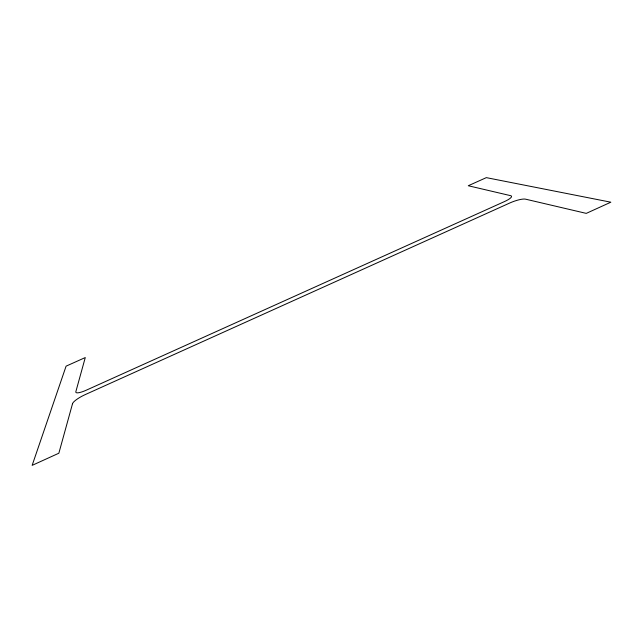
<?xml version="1.0" encoding="UTF-8"?>
<svg xmlns="http://www.w3.org/2000/svg" width="643" height="643" viewBox="0 0 643 643"><rect width="100%" height="100%" fill="white"/><g stroke="black" fill="none" stroke-linecap="round" stroke-linejoin="round"><path stroke-width="0.96" d="M72.514 403.732L58.851 453.219L32.15 465.363L66.092 366.156L85.27 357.556L75.842 391.7A12.659 2.829 -26.7 0 0 86.339 390.164L504.401 201.605A12.241 2.668 -20.3 0 0 510.679 195.681L468.265 185.739L486.325 177.637L610.85 202.199L586.263 213.38L525.548 199.161A12.788 2.885 -20.1 0 0 509.819 202.987L85.278 394.585A13.23 3.07 -26.9 0 0 72.514 403.732"/></g></svg>
